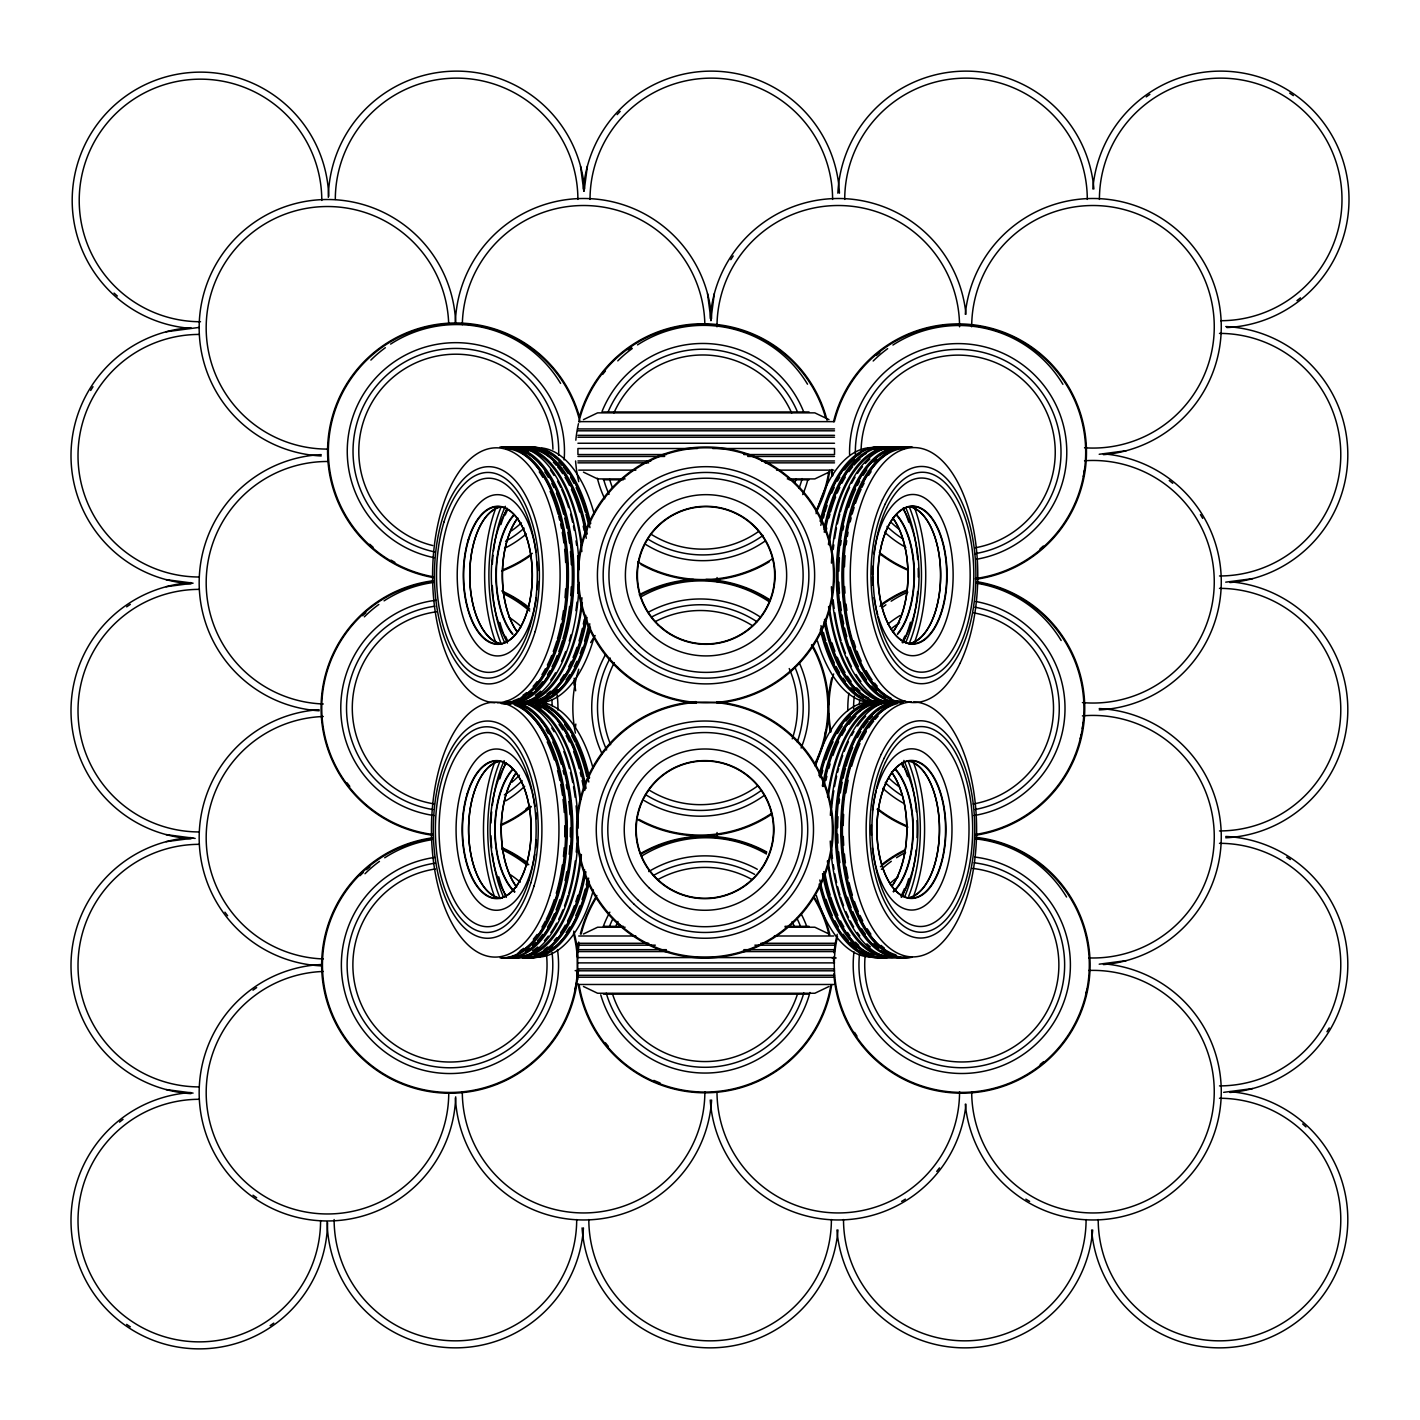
<?xml version="1.0" encoding="UTF-8"?>
<svg xmlns="http://www.w3.org/2000/svg" width="1420" height="1420" viewBox="0 0 1420 1420"><rect width="100%" height="100%" fill="white"/><g stroke="black" fill="none" stroke-linecap="round" stroke-linejoin="round"><path stroke-width="1.5" d="M584.099 191.132L587.383 166.211M710.799 320.565L714.349 293.585M583.46 419.628L597.607 412.865L814.832 412.865L828.978 419.628M828.978 472.132L814.832 478.913L787.319 478.913M583.46 933.987L597.607 927.224L625.102 927.224M828.978 986.492L814.832 993.255L597.607 993.255L583.46 986.492M166.087 331.783L199.297 327.399M1099.204 454.276L1126.184 450.726M166.087 586.726L193.067 583.176L166.087 579.626M1225.726 582.164L1252.706 578.615M166.087 841.687L193.067 838.137M1099.204 964.18L1126.184 960.63M1223.649 1092.353L1252.706 1088.536M603.376 411.96L809.063 411.96M578.721 421.633L833.735 421.633M577.922 428.929L834.516 428.929M577.922 430.81L834.516 430.81M577.922 435.336L834.516 435.336M577.922 437.218L834.516 437.218M577.922 443.253L834.516 443.253M697.451 448.525L577.922 448.525L577.922 454.56L666.37 454.56M712.751 448.525L834.516 448.525L834.516 454.56L743.832 454.56M577.922 456.441L664.666 456.441M747.736 456.441L834.516 456.441M577.922 460.967L650.892 460.967M761.51 460.967L834.516 460.967M577.922 462.849L648.691 462.849M765.185 462.849L834.516 462.849M578.721 470.127L635.858 470.127M776.562 470.127L833.735 470.127M625.102 478.913L597.607 478.913L583.46 472.132M603.376 479.8L623.273 479.8M789.147 479.8L809.063 479.8M603.376 926.319L623.273 926.319M785.065 926.319L809.063 926.319M785.171 927.224L814.832 927.224L828.978 933.987M578.721 935.993L635.858 935.993M774.361 935.993L833.735 935.993M577.922 943.288L648.691 943.288M760.818 943.288L834.516 943.288M577.922 945.17L655.312 945.17M754.872 945.17L834.516 945.17M577.922 949.678L666.37 949.678M743.832 949.678L834.516 949.678M577.922 951.577L668.572 951.577M741.613 951.577L834.516 951.577M577.922 957.595L834.516 957.595M577.922 962.884L834.516 962.884M577.922 968.901L834.516 968.901M577.922 970.801L834.516 970.801M577.922 975.309L834.516 975.309M577.922 977.208L834.516 977.208M578.721 984.486L833.735 984.486M603.376 994.16L809.063 994.16M166.087 834.587L195.143 838.421M166.087 1089.548L193.067 1093.098M707.515 293.585L711.065 320.565M580.531 166.211L583.815 191.132M696.173 703.219A128.297 128.297 0 0 1 596.382 508.662A128.297 128.297 0 0 1 815.027 507.632A128.297 128.297 0 0 1 717.082 703.113M558.876 462.121A126.717 63.35 90 0 1 561.805 465.263M563.225 466.931A126.717 63.35 90 0 1 568.213 473.641M570.609 477.368A126.717 63.35 90 0 1 574 483.386M576.129 487.61A126.717 63.35 90 0 1 585.306 512.07M585.91 514.271A126.717 63.35 90 0 1 588.359 524.158M588.395 626.238A126.717 63.35 90 0 1 584.578 640.952M582.502 647.342A126.717 63.35 90 0 1 580.23 653.537M576.91 661.329A126.717 63.35 90 0 1 574.23 666.761M569.704 674.678A126.717 63.35 90 0 1 566.03 680.056M557.634 689.694A126.717 63.35 90 0 1 552.54 694.025M539.547 449.483A126.717 63.35 -90 0 1 589.992 524.158M590.028 626.238A126.717 63.35 -90 0 1 541.038 700.717M529.198 447.123A128.297 64.148 -90 0 1 590.72 523.519M590.525 627.906A128.297 64.148 -90 0 1 530.672 703.574M501.331 644.165A107.778 53.889 -90 0 1 501.136 506.887A68.639 34.311 90 0 0 469.754 575.65A68.639 34.311 90 0 0 501.562 643.739M504.686 642.87A102.843 51.422 -90 0 1 493.503 599.808M493.272 597.82A102.843 51.422 -90 0 1 492.278 585.519M492.332 564.202A102.843 51.422 -90 0 1 493.006 555.273M493.503 550.889A102.843 51.422 -90 0 1 505.325 506.301M527.566 447.123A128.297 64.148 -90 0 1 589.957 527.654M589.797 623.77A128.297 64.148 -90 0 1 529.039 703.574M516.436 630.675A68.639 34.311 90 0 1 517.625 518.247M516.49 630.995A69.012 34.506 90 0 1 517.679 517.927M541.748 447.974A127.498 63.758 -90 0 1 594.199 513.88M593.968 637.544A127.498 63.758 -90 0 1 541.144 702.669M507.011 447.123A128.297 64.148 -90 0 1 573.982 573.822A128.297 64.148 -90 0 1 508.484 703.574M511.165 448.613A126.717 63.35 -90 0 1 573.077 567.592A126.717 63.35 -90 0 1 518.832 700.717M496.272 643.792A112.393 56.197 -90 0 1 496.219 506.958M507.455 643.047A97.909 48.954 90 0 1 499.875 622.439M500.923 524.566A97.909 48.954 90 0 1 507.117 508.236M507.153 639.852A93.294 46.647 90 0 1 505.52 636.266M505.2 515.052A93.294 46.647 90 0 1 507.685 509.638M523.66 447.123A128.297 64.148 90 0 1 587.205 533.991M587.063 617.469A128.297 64.148 90 0 1 525.116 703.574M534.009 449.483A126.717 63.35 -90 0 1 586.46 534.506M586.229 617.398A126.717 63.35 -90 0 1 535.482 700.717M553.338 462.121A126.717 63.35 -90 0 1 556.25 465.263M557.669 466.931A126.717 63.35 -90 0 1 562.675 473.641M565.053 477.368A126.717 63.35 -90 0 1 569.526 485.48M571.443 489.456A126.717 63.35 -90 0 1 579.75 512.07M583.247 526.199A126.717 63.35 -90 0 1 584.082 530.334M584.188 619.635A126.717 63.35 -90 0 1 583.318 624.054M582.36 628.421A126.717 63.35 -90 0 1 579.023 640.952M576.964 647.342A126.717 63.35 -90 0 1 573.059 657.495M571.355 661.329A126.717 63.35 -90 0 1 568.692 666.761M564.148 674.678A126.717 63.35 -90 0 1 560.492 680.056M550.41 691.221A126.717 63.35 -90 0 1 546.984 694.025M522.028 447.123A128.297 64.148 -90 0 1 586.265 538.269M585.785 615.357A128.297 64.148 -90 0 1 523.483 703.574M516.791 447.123A128.297 64.148 -90 0 1 581.916 544.712M582.324 602.471A128.297 64.148 -90 0 1 518.264 703.574M520.962 448.613A126.717 63.35 -90 0 1 581.863 551.546M581.969 597.767A126.717 63.35 -90 0 1 522.418 701.888M522.578 449.483A126.717 63.35 -90 0 1 528.737 451.578M550.41 470.144A126.717 63.35 -90 0 1 554.084 475.487M557.563 481.327A126.717 63.35 -90 0 1 560.793 487.61M561.645 489.456A126.717 63.35 -90 0 1 568.639 507.703M570.574 514.271A126.717 63.35 -90 0 1 572.562 522.134M573.467 526.199A126.717 63.35 -90 0 1 574.284 530.334M576.023 540.842A126.717 63.35 -90 0 1 576.591 545.085M577.656 555.912A126.717 63.35 -90 0 1 578.33 569.154M578.242 584.561A126.717 63.35 -90 0 1 577.762 593.382M576.964 602.133A126.717 63.35 -90 0 1 575.899 610.671M570.982 634.811A126.717 63.35 -90 0 1 569.242 640.952M565.675 651.496A126.717 63.35 -90 0 1 561.557 661.329M555.539 672.76A126.717 63.35 -90 0 1 550.694 680.056M540.629 691.221A126.717 63.35 -90 0 1 535.447 695.267M512.229 447.123A128.297 64.148 -90 0 1 579.147 569.651M579.111 582.448A128.297 64.148 -90 0 1 513.703 703.574M544.801 471.866A126.717 63.35 -90 0 1 548.404 477.368M551.812 483.386A126.717 63.35 -90 0 1 553.942 487.61M556.48 493.272A126.717 63.35 -90 0 1 563.722 514.271M564.752 518.158A126.717 63.35 -90 0 1 567.024 528.258M567.822 532.411A126.717 63.35 -90 0 1 569.455 542.972M570.432 551.546A126.717 63.35 -90 0 1 571.337 564.734M571.302 586.762A126.717 63.35 -90 0 1 570.734 595.583M569.615 606.429A126.717 63.35 -90 0 1 562.977 638.929M562.391 640.952A126.717 63.35 -90 0 1 558.823 651.496M557.226 655.525A126.717 63.35 -90 0 1 552.043 666.761M549.824 670.808A126.717 63.35 -90 0 1 547.499 674.678M542.582 681.724A126.717 63.35 -90 0 1 535.447 689.694M532.056 692.676A126.717 63.35 -90 0 1 528.595 695.267M494.994 702.776A127.498 63.758 -90 0 1 441.46 510.401A127.498 63.758 -90 0 1 551.528 511.484A127.498 63.758 -90 0 1 497.071 702.793M507.1 641.077A84.295 42.138 -90 0 1 507.401 509.034M512.567 634.332A69.012 34.506 90 0 1 513.827 514.803M505.378 447.123A128.297 64.148 -90 0 1 572.331 571.745A128.297 64.148 -90 0 1 508.928 703.592M536.245 597.802A80.62 40.31 -90 0 1 474.28 641.166A80.62 40.31 -90 0 1 473.96 509.886A80.62 40.31 -90 0 1 536.121 552.025M537.31 562.267A80.62 40.31 -90 0 1 537.772 570.68M537.736 581.188A80.62 40.31 -90 0 1 537.204 589.602M501.455 447.123A128.297 64.148 -90 0 1 568.426 573.822A128.297 64.148 -90 0 1 502.928 703.574M499.822 447.123A128.297 64.148 -90 0 1 566.793 573.822A128.297 64.148 -90 0 1 501.296 703.574M512.833 633.995A68.639 34.311 90 0 1 514.093 515.14M501.704 644.13A69.012 34.506 90 0 1 469.736 577.461A69.012 34.506 90 0 1 499.538 506.922M505.627 448.613A126.717 63.35 -90 0 1 567.148 559.604A126.717 63.35 -90 0 1 521.158 697.433M519.383 698.356A126.717 63.35 -90 0 1 513.294 700.717M539.245 471.866A126.717 63.35 -90 0 1 542.866 477.368M550.108 491.338A126.717 63.35 -90 0 1 558.166 514.271M558.699 516.205A126.717 63.35 -90 0 1 559.693 520.128M560.616 524.158A126.717 63.35 -90 0 1 561.486 528.258M562.267 532.411A126.717 63.35 -90 0 1 563.917 542.972M564.663 549.38A126.717 63.35 -90 0 1 565.675 562.515M565.639 588.981A126.717 63.35 -90 0 1 565 597.767M563.491 610.671A126.717 63.35 -90 0 1 562 619.635M561.131 624.054A126.717 63.35 -90 0 1 557.439 638.929M556.835 640.952A126.717 63.35 -90 0 1 553.267 651.496M551.688 655.525A126.717 63.35 -90 0 1 547.392 665.004M545.404 668.802A126.717 63.35 -90 0 1 541.961 674.678M537.026 681.724A126.717 63.35 -90 0 1 533.157 686.339M526.518 692.676A126.717 63.35 -90 0 1 523.039 695.267M890.961 698.143A126.717 63.35 -90 0 1 843.09 561.202A126.717 63.35 -90 0 1 904.735 448.418M902.765 703.006A128.297 64.148 -90 0 1 843.746 565.231A128.297 64.148 -90 0 1 912.634 447.176M903.244 703.273A128.297 64.148 -90 0 1 842.042 567.343A128.297 64.148 -90 0 1 911.001 447.176M914.143 506.745A112.393 56.197 90 0 1 914.072 643.579M873.939 553.853A80.62 40.31 -90 0 1 932.833 505.112A80.62 40.31 -90 0 1 941.673 631.385A80.62 40.31 -90 0 1 878.341 616.866M877.755 614.86A80.62 40.31 -90 0 1 874.116 597.589M872.821 585.2A80.62 40.31 -90 0 1 872.519 576.786M872.501 574.692A80.62 40.31 -90 0 1 872.75 566.26M909.208 506.691A107.778 53.889 -90 0 1 909.031 643.97M905.853 507.934A102.843 51.422 90 0 1 917.728 559.515M918.207 568.462A102.843 51.422 90 0 1 918.314 577.035M917.657 591.519A102.843 51.422 90 0 1 905.658 642.674M880.577 703.006A128.297 64.148 -90 0 1 825.304 619.386M825.144 531.666A128.297 64.148 -90 0 1 890.429 447.176M859.934 691.025A126.717 63.35 -90 0 1 856.615 687.848M851.13 681.511A126.717 63.35 -90 0 1 847.403 676.31M845.024 672.565A126.717 63.35 -90 0 1 837.285 657.3M834.889 651.301A126.717 63.35 -90 0 1 831.978 642.905M825.89 532.198A126.717 63.35 -90 0 1 826.671 528.045M828.96 517.945A126.717 63.35 -90 0 1 829.99 514.076M830.593 511.857A126.717 63.35 -90 0 1 835.599 497.035M837.214 493.059A126.717 63.35 -90 0 1 839.77 487.397M841.9 483.173A126.717 63.35 -90 0 1 845.29 477.173M848.911 471.653A126.717 63.35 -90 0 1 852.674 466.718M854.094 465.05A126.717 63.35 -90 0 1 860.023 459.068M877.187 686.144A126.717 63.35 90 0 1 874.596 683.126M872.058 679.843A126.717 63.35 90 0 1 866.076 670.613M861.194 661.116A126.717 63.35 90 0 1 857.077 651.301M855.585 647.147A126.717 63.35 90 0 1 853.509 640.74M846.87 610.458A126.717 63.35 90 0 1 846.018 604.086M844.989 593.169A126.717 63.35 90 0 1 844.598 586.566M844.474 566.74A126.717 63.35 90 0 1 845.095 555.699M846.178 544.889A126.717 63.35 90 0 1 846.728 540.647M847.367 536.405A126.717 63.35 90 0 1 848.077 532.198M850.189 521.939A126.717 63.35 90 0 1 851.148 517.945M852.178 514.076A126.717 63.35 90 0 1 854.112 507.508M855.514 503.23A126.717 63.35 90 0 1 861.106 489.243M861.958 487.397A126.717 63.35 90 0 1 864.088 483.173M868.667 475.274A126.717 63.35 90 0 1 871.099 471.653M897.227 703.006A128.297 64.148 -90 0 1 838.191 565.231A128.297 64.148 -90 0 1 907.078 447.176M876.584 691.025A126.717 63.35 -90 0 1 871.631 686.144M866.502 679.843A126.717 63.35 -90 0 1 861.674 672.565M858.301 666.566A126.717 63.35 -90 0 1 850.03 647.147M846.781 636.675A126.717 63.35 -90 0 1 844.634 628.208M843.675 623.859A126.717 63.35 -90 0 1 842.007 614.949M841.314 610.458A126.717 63.35 -90 0 1 840.232 601.92M839.451 593.169A126.717 63.35 -90 0 1 838.9 582.147M838.829 571.177A126.717 63.35 -90 0 1 839.38 557.9M840.622 544.889A126.717 63.35 -90 0 1 841.19 540.647M842.912 530.121A126.717 63.35 -90 0 1 843.746 525.986M848.556 507.508A126.717 63.35 -90 0 1 855.55 489.243M857.467 485.267A126.717 63.35 -90 0 1 859.65 481.131M863.129 475.274A126.717 63.35 -90 0 1 866.803 469.949M873.655 461.908A126.717 63.35 -90 0 1 876.672 459.068M885.423 698.143A126.717 63.35 -90 0 1 837.445 563.261A126.717 63.35 -90 0 1 897.12 448.56M897.688 703.273A128.297 64.148 -90 0 1 836.486 567.343A128.297 64.148 -90 0 1 905.445 447.176M890.375 703.006A128.297 64.148 -90 0 1 831.41 586.708M831.428 563.136A128.297 64.148 -90 0 1 900.227 447.176M860.91 681.511A126.717 63.35 -90 0 1 855.994 674.465M851.45 666.566A126.717 63.35 -90 0 1 847.083 657.3M845.468 653.324A126.717 63.35 -90 0 1 841.776 642.905M841.119 640.74A126.717 63.35 -90 0 1 834.8 612.712M834.161 608.346A126.717 63.35 -90 0 1 833.149 599.755M833.274 549.167A126.717 63.35 -90 0 1 833.771 544.889M834.64 538.517A126.717 63.35 -90 0 1 836.469 528.045M837.338 523.944A126.717 63.35 -90 0 1 839.77 514.076M840.391 511.857A126.717 63.35 -90 0 1 849.568 487.397M851.68 483.173A126.717 63.35 -90 0 1 855.088 477.173M857.467 473.428A126.717 63.35 -90 0 1 862.472 466.718M865.33 463.453A126.717 63.35 -90 0 1 869.821 459.068M890.003 701.799A126.717 63.35 -90 0 1 829.316 606.234M829.191 544.889A126.717 63.35 -90 0 1 889.381 448.418M890.003 703.379A128.297 64.148 -90 0 1 828.552 606.624M828.428 544.517A128.297 64.148 -90 0 1 895.647 447.176M868.774 698.143A126.717 63.35 -90 0 1 824.523 619.422M824.257 532.198A126.717 63.35 -90 0 1 866.182 453.424M874.276 449.838A126.717 63.35 -90 0 1 880.471 448.56M869.2 702.474A127.498 63.758 -90 0 1 817.494 641.166M816.145 513.685A127.498 63.758 -90 0 1 870.673 447.62M914.356 508.058A69.012 34.506 90 0 1 940.608 577.248A69.012 34.506 90 0 1 912.244 643.011M878.944 703.006A128.297 64.148 -90 0 1 824.061 621.481M823.902 529.553A128.297 64.148 -90 0 1 888.796 447.176M875.022 703.006A128.297 64.148 -90 0 1 820.991 625.652M820.813 525.382A128.297 64.148 -90 0 1 884.891 447.176M875.501 703.273A128.297 64.148 -90 0 1 820.281 629.752M820.085 521.264A128.297 64.148 -90 0 1 883.258 447.176M903.244 508.041A97.909 48.954 -90 0 1 908.764 522.205M910.469 622.244A97.909 48.954 -90 0 1 902.907 642.834M904.842 636.053A93.294 46.647 -90 0 1 903.191 639.657M910.948 507.082A68.639 34.311 90 0 1 940.608 575.455A68.639 34.311 90 0 1 910.593 643.189M902.942 508.822A84.295 42.138 -90 0 1 902.161 642.568M892.665 517.714A69.012 34.506 90 0 1 893.872 630.782M892.718 518.034A68.639 34.311 -90 0 1 892.683 632.202M896.268 514.945A68.639 34.311 90 0 1 897.529 633.799M896.517 514.608A69.012 34.506 90 0 1 897.777 634.119M854.378 691.025A126.717 63.35 -90 0 1 851.059 687.848M845.574 681.511A126.717 63.35 -90 0 1 843.072 678.121M839.468 672.565A126.717 63.35 -90 0 1 836.114 666.566M834.321 662.98A126.717 63.35 -90 0 1 826.44 642.905M825.765 640.74A126.717 63.35 -90 0 1 823.476 632.503M823.405 517.945A126.717 63.35 -90 0 1 824.434 514.076M825.055 511.857A126.717 63.35 -90 0 1 827.061 505.36M831.676 493.059A126.717 63.35 -90 0 1 834.215 487.397M837.445 481.131A126.717 63.35 -90 0 1 839.753 477.173M844.598 469.949A126.717 63.35 -90 0 1 854.485 459.068M863.218 698.143A126.717 63.35 -90 0 1 820.813 628.208M820.813 521.939A126.717 63.35 -90 0 1 860.644 453.424M868.738 449.838A126.717 63.35 -90 0 1 874.933 448.56M716.834 701.888A128.297 128.297 0 0 1 813.411 898.061A128.297 128.297 0 0 1 594.767 895.505A128.297 128.297 0 0 1 695.906 701.64M542.529 705.083A126.717 63.35 90 0 1 588.838 778.497M588.892 880.577A126.717 63.35 90 0 1 539.884 955.056M534.31 701.515A128.297 64.148 -90 0 1 589.566 777.858M589.389 882.246A128.297 64.148 -90 0 1 529.518 957.914M500.177 898.505A107.778 53.889 -90 0 1 499.982 761.226M503.532 897.209A102.843 51.422 -90 0 1 492.367 854.148M491.71 848.095A102.843 51.422 -90 0 1 490.965 835.723M490.983 823.014A102.843 51.422 -90 0 1 491.657 811.832M492.349 805.229A102.843 51.422 -90 0 1 504.171 760.641M532.678 701.515A128.297 64.148 -90 0 1 588.803 781.994M588.643 878.11A128.297 64.148 -90 0 1 527.885 957.914M516.525 886.737A68.639 34.311 90 0 1 516.472 772.587M516.578 887.056A69.012 34.506 90 0 1 516.525 772.267M540.594 702.314A127.498 63.758 -90 0 1 593.063 768.22M593.365 889.932A127.498 63.758 -90 0 1 535.837 957.115M512.123 701.515A128.297 64.148 -90 0 1 572.792 834.428A128.297 64.148 -90 0 1 507.33 957.914M510.028 702.953A126.717 63.35 -90 0 1 571.55 813.926A126.717 63.35 -90 0 1 525.56 951.773M495.118 898.132A112.393 56.197 -90 0 1 495.065 761.297M506.301 897.387A97.909 48.954 90 0 1 498.74 876.779M499.769 778.905A97.909 48.954 90 0 1 505.964 762.575M564.61 724.484A126.717 63.35 -90 0 1 568.266 729.827M571.745 735.666A126.717 63.35 -90 0 1 574.976 741.95M575.846 743.796A126.717 63.35 -90 0 1 586.762 776.474M587.259 880.577A126.717 63.35 -90 0 1 586.247 884.909M585.182 889.151A126.717 63.35 -90 0 1 582.076 899.57M579.857 905.836A126.717 63.35 -90 0 1 575.757 915.669M569.722 927.1A126.717 63.35 -90 0 1 566.136 932.656M553.108 947.016A126.717 63.35 -90 0 1 549.647 949.607M528.772 701.515A128.297 64.148 -90 0 1 586.069 788.331M585.91 871.809A128.297 64.148 -90 0 1 523.98 957.914M536.973 705.083A126.717 63.35 -90 0 1 553.818 716.461M558.166 721.253A126.717 63.35 -90 0 1 585.306 788.846M585.093 871.738A126.717 63.35 -90 0 1 534.346 955.056M535.34 705.083A126.717 63.35 -90 0 1 541.375 707.959M559.054 724.484A126.717 63.35 -90 0 1 562.728 729.827M566.207 735.666A126.717 63.35 -90 0 1 569.438 741.95M573.609 751.571A126.717 63.35 -90 0 1 579.218 768.61M580.247 772.498A126.717 63.35 -90 0 1 581.206 776.474M582.111 780.538A126.717 63.35 -90 0 1 583.673 788.846M577.887 895.292A126.717 63.35 -90 0 1 575.81 901.682M574.319 905.836A126.717 63.35 -90 0 1 567.538 921.101M565.32 925.148A126.717 63.35 -90 0 1 560.58 932.656M556.8 937.661A126.717 63.35 -90 0 1 554.208 940.679M547.57 947.016A126.717 63.35 -90 0 1 544.091 949.607M527.139 701.515A128.297 64.148 -90 0 1 584.791 790.461M584.632 869.697A128.297 64.148 -90 0 1 522.347 957.914M519.827 701.356A128.297 64.148 -90 0 1 580.78 799.052M581.401 854.609A128.297 64.148 -90 0 1 512.939 957.453M519.809 702.953A126.717 63.35 -90 0 1 579.999 799.424M580.62 854.29A126.717 63.35 -90 0 1 519.188 956.334M551.723 727.981A126.717 63.35 -90 0 1 554.12 731.708M563.811 751.571A126.717 63.35 -90 0 1 569.438 768.61M570.449 772.498A126.717 63.35 -90 0 1 572.739 782.597M573.52 786.751A126.717 63.35 -90 0 1 575.171 797.312M576.129 805.868A126.717 63.35 -90 0 1 577.035 819.074M576.893 843.32A126.717 63.35 -90 0 1 576.254 852.106M575.313 860.768A126.717 63.35 -90 0 1 568.692 893.269M568.089 895.292A126.717 63.35 -90 0 1 564.521 905.836M562.941 909.865A126.717 63.35 -90 0 1 558.646 919.326M556.658 923.142A126.717 63.35 -90 0 1 550.783 932.656M548.28 936.064A126.717 63.35 -90 0 1 544.41 940.679M537.772 947.016A126.717 63.35 -90 0 1 532.535 950.743M517.341 701.515A128.297 64.148 -90 0 1 578.047 828.179M577.958 836.788A128.297 64.148 -90 0 1 512.549 957.914M546.079 729.827A126.717 63.35 -90 0 1 548.422 733.661M552.788 741.95A126.717 63.35 -90 0 1 561.308 764.226M563.101 770.545A126.717 63.35 -90 0 1 564.095 774.468M566.278 784.656A126.717 63.35 -90 0 1 567.041 788.846M568.834 801.554A126.717 63.35 -90 0 1 569.97 814.654M570.396 827.913A126.717 63.35 -90 0 1 570.308 836.699M569.899 845.521A126.717 63.35 -90 0 1 569.189 854.29M566.811 871.738A126.717 63.35 -90 0 1 565.053 880.577M559.888 899.57A126.717 63.35 -90 0 1 556.09 909.865M554.421 913.77A126.717 63.35 -90 0 1 551.794 919.326M550.889 921.101A126.717 63.35 -90 0 1 547.534 927.1M542.688 934.395A126.717 63.35 -90 0 1 537.559 940.679M535.943 942.401A126.717 63.35 -90 0 1 532.624 945.56M529.181 948.365A126.717 63.35 -90 0 1 525.684 950.743M505.946 895.416A84.295 42.138 -90 0 1 506.248 763.374M514.59 892.079A69.012 34.506 90 0 1 494.817 831.783A69.012 34.506 90 0 1 512.673 769.143M510.49 701.515A128.297 64.148 -90 0 1 571.159 834.428A128.297 64.148 -90 0 1 505.697 957.914M534.754 854.361A80.62 40.31 90 0 1 474.83 897.777A80.62 40.31 90 0 1 468.778 770.9A80.62 40.31 90 0 1 531.719 790.798M532.198 792.644A80.62 40.31 90 0 1 534.985 806.365M535.766 812.453A80.62 40.31 90 0 1 536.316 818.701M536.387 839.735A80.62 40.31 90 0 1 535.624 848.077M506.567 701.515A128.297 64.148 -90 0 1 567.237 834.428A128.297 64.148 -90 0 1 501.775 957.914M504.934 701.515A128.297 64.148 -90 0 1 565.604 834.428A128.297 64.148 -90 0 1 500.142 957.914M514.839 891.724A68.639 34.311 90 0 1 495.172 831.765A68.639 34.311 90 0 1 512.939 769.48M502.183 898.256A68.639 34.311 90 0 1 468.618 831.765A69.012 34.506 90 0 1 498.402 761.244M500.053 761.244A68.639 34.311 90 0 0 468.618 831.765A69.012 34.506 90 0 0 500.55 898.469M504.473 702.953A126.717 63.35 -90 0 1 510.667 703.823M514.785 705.083A126.717 63.35 -90 0 1 566.473 826.103A126.717 63.35 -90 0 1 518.229 952.696M547.232 741.95A126.717 63.35 -90 0 1 554.403 759.895M557.545 770.545A126.717 63.35 -90 0 1 559.906 780.538M560.74 784.656A126.717 63.35 -90 0 1 562.48 795.182M563.03 799.424A126.717 63.35 -90 0 1 564.272 812.435M564.823 825.712A126.717 63.35 -90 0 1 564.752 836.699M564.202 847.722A126.717 63.35 -90 0 1 563.42 856.473M562.338 865.011A126.717 63.35 -90 0 1 556.285 893.269M554.332 899.57A126.717 63.35 -90 0 1 546.256 919.326M545.351 921.101A126.717 63.35 -90 0 1 541.978 927.1M537.15 934.395A126.717 63.35 -90 0 1 533.316 939.206M523.643 948.365A126.717 63.35 -90 0 1 520.146 950.743M895.913 954.844A126.717 63.35 -90 0 1 841.563 827.931A126.717 63.35 -90 0 1 897.387 703.61M912.084 957.257A128.297 64.148 -90 0 1 842.486 836.309A128.297 64.148 -90 0 1 905.197 701.16M910.451 957.257A128.297 64.148 -90 0 1 840.871 836.309A128.297 64.148 -90 0 1 903.564 701.16M884.411 948.152A126.717 63.35 90 0 1 880.986 945.365M870.904 934.182A126.717 63.35 90 0 1 867.247 928.804M862.703 920.906A126.717 63.35 90 0 1 860.041 915.456M858.337 911.64A126.717 63.35 90 0 1 854.432 901.487M852.373 895.079A126.717 63.35 90 0 1 849.036 882.548M848.077 878.181A126.717 63.35 90 0 1 846.054 867.052M845.415 862.685A126.717 63.35 90 0 1 844.403 854.094M843.693 845.308A126.717 63.35 90 0 1 843.303 836.486M843.231 825.499A126.717 63.35 90 0 1 843.64 814.441M845.894 792.857A126.717 63.35 90 0 1 848.148 780.325M851.645 766.197A126.717 63.35 90 0 1 859.952 743.583M861.869 739.607A126.717 63.35 90 0 1 866.342 731.513M868.738 727.768A126.717 63.35 90 0 1 873.726 721.058M875.146 719.39A126.717 63.35 90 0 1 878.057 716.248M912.989 761.084A112.393 56.197 90 0 1 912.936 897.919M913.593 701.941A127.498 63.758 -90 0 1 968.049 893.233A127.498 63.758 -90 0 1 857.982 894.316A127.498 63.758 -90 0 1 911.516 701.959M876.921 788.579A80.62 40.31 -90 0 1 940.608 773.314A80.62 40.31 -90 0 1 931.005 900.173A80.62 40.31 -90 0 1 872.43 847.882M871.472 835.333A80.62 40.31 -90 0 1 871.418 824.825M872.519 810.216A80.62 40.31 -90 0 1 876.335 790.603M908.072 761.014A107.778 53.889 -90 0 1 908.693 896.304M903.883 760.428A102.843 51.422 90 0 1 916.397 811.636M916.983 820.565A102.843 51.422 90 0 1 917.018 837.587M916.148 849.923A102.843 51.422 90 0 1 904.522 897.014M889.878 957.257A128.297 64.148 -90 0 1 823.778 871.614M823.99 786.005A128.297 64.148 -90 0 1 883.009 701.16M858.78 945.365A126.717 63.35 -90 0 1 855.461 942.188M849.976 935.851A126.717 63.35 -90 0 1 847.474 932.443M843.87 926.905A126.717 63.35 -90 0 1 840.516 920.906M837.853 915.456A126.717 63.35 -90 0 1 830.842 897.245M830.167 895.079A126.717 63.35 -90 0 1 825.002 873.761M825.961 780.325A126.717 63.35 -90 0 1 826.848 776.261M828.836 768.397A126.717 63.35 -90 0 1 830.096 764.013M832.919 755.476A126.717 63.35 -90 0 1 838.616 741.737M841.847 735.471A126.717 63.35 -90 0 1 845.326 729.614M849 724.289A126.717 63.35 -90 0 1 855.87 716.248M906.528 957.257A128.297 64.148 -90 0 1 836.948 836.309A128.297 64.148 -90 0 1 899.641 701.16M878.873 948.152A126.717 63.35 -90 0 1 873.761 943.821M865.366 934.182A126.717 63.35 -90 0 1 861.691 928.804M857.165 920.906A126.717 63.35 -90 0 1 852.799 911.64M851.166 907.664A126.717 63.35 -90 0 1 847.491 897.245M839.877 862.685A126.717 63.35 -90 0 1 838.652 851.911M838.013 843.107A126.717 63.35 -90 0 1 837.693 834.303M837.658 827.718A126.717 63.35 -90 0 1 837.977 816.66M838.989 803.507A126.717 63.35 -90 0 1 839.468 799.229M840.338 792.857A126.717 63.35 -90 0 1 842.184 782.384M843.036 778.284A126.717 63.35 -90 0 1 845.486 768.397M846.107 766.197A126.717 63.35 -90 0 1 852.71 747.399M857.396 737.512A126.717 63.35 -90 0 1 860.786 731.513M863.183 727.768A126.717 63.35 -90 0 1 868.17 721.058M869.59 719.39A126.717 63.35 -90 0 1 872.519 716.248M890.358 954.844A126.717 63.35 -90 0 1 880.737 950.53M877.24 948.152A126.717 63.35 -90 0 1 836.469 814.388A126.717 63.35 -90 0 1 891.849 703.61M904.895 957.257A128.297 64.148 -90 0 1 835.315 836.309A128.297 64.148 -90 0 1 898.008 701.16M899.677 957.257A128.297 64.148 -90 0 1 830.256 841.048M830.38 815.364A128.297 64.148 -90 0 1 892.789 701.16M870.283 946.803A126.717 63.35 90 0 1 866.892 943.821M859.774 935.851A126.717 63.35 90 0 1 857.272 932.443M853.668 926.905A126.717 63.35 90 0 1 850.314 920.906M848.503 917.32A126.717 63.35 90 0 1 845.929 911.64M843.533 905.623A126.717 63.35 90 0 1 840.622 897.245M839.966 895.079A126.717 63.35 90 0 1 837.676 886.843M836.628 882.548A126.717 63.35 90 0 1 834.8 873.761M834.019 869.288A126.717 63.35 90 0 1 833.309 864.798M832.475 858.425A126.717 63.35 90 0 1 831.605 849.71M831.712 807.856A126.717 63.35 90 0 1 833.824 790.745M834.534 786.538A126.717 63.35 90 0 1 836.646 776.261M837.605 772.285A126.717 63.35 90 0 1 838.634 768.397M839.238 766.197A126.717 63.35 90 0 1 842.699 755.476M844.243 751.375A126.717 63.35 90 0 1 848.414 741.737M851.645 735.471A126.717 63.35 90 0 1 853.935 731.513M857.556 725.993A126.717 63.35 90 0 1 865.65 716.248M888.867 956.139A126.717 63.35 -90 0 1 828.162 860.573M828.322 797.099A126.717 63.35 -90 0 1 886.186 702.9M895.115 957.257A128.297 64.148 -90 0 1 827.398 860.964M827.558 796.691A128.297 64.148 -90 0 1 886.151 701.32M873.708 954.844A126.717 63.35 -90 0 1 823.369 873.761M823.103 786.538A126.717 63.35 -90 0 1 875.199 703.61M872.217 956.903A127.498 63.758 -90 0 1 816.34 895.505M815.612 765.806A127.498 63.758 -90 0 1 867.46 702.101M914.942 763.339A69.012 34.506 90 0 1 939.436 833.38A69.012 34.506 90 0 1 911.09 897.351M888.245 957.257A128.297 64.148 -90 0 1 822.517 873.726M822.357 786.005A128.297 64.148 -90 0 1 881.376 701.16M884.341 957.257A128.297 64.148 -90 0 1 819.855 879.992M820.121 777.645A128.297 64.148 -90 0 1 877.453 701.16M882.707 957.257A128.297 64.148 -90 0 1 819.145 884.092M818.949 775.604A128.297 64.148 -90 0 1 875.821 701.16M902.091 762.38A97.909 48.954 -90 0 1 907.611 776.545M908.693 878.785A97.909 48.954 -90 0 1 901.753 897.174M901.522 763.783A93.294 46.647 -90 0 1 903.191 767.332M904.469 888.529A93.294 46.647 -90 0 1 902.055 893.996M909.794 761.422A68.639 34.311 -90 0 1 939.365 824.399A68.639 34.311 -90 0 1 914.711 895.328M912.989 896.251A68.639 34.311 -90 0 1 909.439 897.529M901.806 763.161A84.295 42.138 -90 0 1 901.008 896.908M891.529 772.054A69.012 34.506 90 0 1 892.718 885.121M891.582 772.373A68.639 34.311 90 0 1 891.529 886.541M895.115 769.285A68.639 34.311 90 0 1 912.882 831.57A68.639 34.311 90 0 1 893.216 891.529M895.381 768.948A69.012 34.506 90 0 1 913.237 831.587A69.012 34.506 90 0 1 893.464 891.866M856.668 948.152A126.717 63.35 -90 0 1 849.905 942.188M848.29 940.484A126.717 63.35 -90 0 1 843.16 934.182M838.332 926.905A126.717 63.35 -90 0 1 834.96 920.906M832.297 915.456A126.717 63.35 -90 0 1 825.978 899.375M821.772 774.273A126.717 63.35 -90 0 1 822.766 770.332M825.908 759.7A126.717 63.35 -90 0 1 833.078 741.737M837.445 733.466A126.717 63.35 -90 0 1 842.22 725.993M845.983 721.058A126.717 63.35 -90 0 1 850.314 716.248M868.17 954.844A126.717 63.35 -90 0 1 820.174 884.713M819.659 776.261A126.717 63.35 -90 0 1 869.643 703.61M617.789 360.875A121.286 121.286 0 0 1 632.273 348.503M637.527 344.9A121.286 121.286 0 0 1 807.518 384.199M829.777 470.322A128.297 128.297 0 0 1 816.216 512.034M769.267 561.805A128.297 128.297 0 0 1 705.491 580.336M692.924 579.999A128.297 128.297 0 0 1 640.988 564.503M579.236 417.462A128.297 128.297 0 0 1 827.079 420.267M795.981 479.268A97.075 97.075 0 0 1 794.703 483.315M758.386 531.648A97.075 97.075 0 0 1 650.591 533.92M612.269 487.166A97.075 97.075 0 0 1 609.571 479.161M613.955 412.883A97.075 97.075 0 0 1 791.668 413.042M807.731 480.066A108.612 108.612 0 0 1 802.744 494.568M764.546 541.41A108.612 108.612 0 0 1 644.857 543.931M604.707 498.74A108.612 108.612 0 0 1 597.359 478.185M601.991 411.605A108.612 108.612 0 0 1 803.507 411.445M802.158 478.575A102.843 102.843 0 0 1 798.981 488.445M762.966 535.464A102.843 102.843 0 0 1 647.928 539.067M609.038 494.373A102.843 102.843 0 0 1 604.033 480.776M608.133 411.836A102.843 102.843 0 0 1 797.365 411.676M828.677 472.274A127.498 127.498 0 0 1 816.465 509.816M772.356 558.912A127.498 127.498 0 0 1 637.775 561.77M578.756 481.646A127.498 127.498 0 0 1 575.597 460.985M575.828 440.182A127.498 127.498 0 0 1 578.472 423.692M578.952 421.669A127.498 127.498 0 0 1 825.215 416.468M602.666 374.418A126.717 126.717 0 0 1 605.435 370.957M627.959 349.817A126.717 126.717 0 0 1 631.58 347.261M873.176 361.017A121.286 121.286 0 0 1 887.66 348.645M892.914 345.042A121.286 121.286 0 0 1 1062.906 384.323M833.558 421.616A128.297 128.297 0 0 1 972.931 324.754A128.297 128.297 0 0 1 1086.46 450.903A128.297 128.297 0 0 1 975.505 579.324M907.682 570.148A128.297 128.297 0 0 1 880.542 554.35M832.049 475.789A128.297 128.297 0 0 1 831.339 471.635M1043.327 546.025A126.717 126.717 0 0 1 1039.99 548.954M876.353 355.444A126.717 126.717 0 0 1 879.797 352.639M861.106 450.051A97.075 97.075 0 0 1 953.974 355.213A97.075 97.075 0 0 1 1054.669 441.691A97.075 97.075 0 0 1 974.972 547.818M899.002 529.163A97.075 97.075 0 0 1 890.997 522.276M849.586 454.489A108.612 108.612 0 0 1 950.779 343.853A108.612 108.612 0 0 1 1066.065 439.721A108.612 108.612 0 0 1 975.7 559.391M905.853 547.392A108.612 108.612 0 0 1 884.589 532.092M855.355 454.364A102.843 102.843 0 0 1 951.169 349.604A102.843 102.843 0 0 1 1060.332 440.395A102.843 102.843 0 0 1 974.777 553.693M903.315 539.192A102.843 102.843 0 0 1 887.003 526.447M834.339 421.811A127.498 127.498 0 0 1 988.569 328.375A127.498 127.498 0 0 1 1082.005 482.587A127.498 127.498 0 0 1 975.398 578.543M1084.383 470.339A127.498 127.498 0 0 1 1083.336 476.516M907.983 569.42A127.498 127.498 0 0 1 879.353 552.433M832.83 475.647A127.498 127.498 0 0 1 831.836 469.434M370.868 360.077A121.286 121.286 0 0 1 385.352 347.705M390.606 344.101A121.286 121.286 0 0 1 560.598 383.4M531.062 555.22A128.297 128.297 0 0 1 501.597 571.142M433.455 577.603A128.297 128.297 0 0 1 327.594 448.365A128.297 128.297 0 0 1 439.224 324.062A128.297 128.297 0 0 1 579.058 415.457M521.424 522.879A97.075 97.075 0 0 1 511.466 530.849M432.727 545.546A97.075 97.075 0 0 1 359.934 436.437A97.075 97.075 0 0 1 462.281 354.414A97.075 97.075 0 0 1 552.913 449.217M526.323 533.92A108.612 108.612 0 0 1 504.508 548.368M434.218 557.705A108.612 108.612 0 0 1 348.645 433.934A108.612 108.612 0 0 1 468.848 343.445A108.612 108.612 0 0 1 564.13 459.885M524.158 528.169A102.843 102.843 0 0 1 505.591 541.286M435.372 552.043A102.843 102.843 0 0 1 354.13 436.224A102.843 102.843 0 0 1 465.405 348.876A102.843 102.843 0 0 1 558.628 455.287M532.287 553.338A127.498 127.498 0 0 1 503.266 569.633M433.597 576.822A127.498 127.498 0 0 1 328.464 446.306A127.498 127.498 0 0 1 443.448 324.381A127.498 127.498 0 0 1 579.892 421.687M394.849 562.32A126.717 126.717 0 0 1 391.033 560.137M373.052 547.179A126.717 126.717 0 0 1 369.768 544.25M882.512 607.37A121.286 121.286 0 0 1 885.903 604.813M891.156 601.21A121.286 121.286 0 0 1 907.841 592.14M976.179 583.159A121.286 121.286 0 0 1 1061.148 640.491M976.747 581.685A128.297 128.297 0 0 1 975.842 835.191M907.859 827.132A128.297 128.297 0 0 1 877.116 809.222M830.292 731.957A128.297 128.297 0 0 1 828.197 713.159M828.126 706.911A128.297 128.297 0 0 1 831.8 677.784M881.216 604.423A128.297 128.297 0 0 1 906.759 590.063M973.357 612.783A97.075 97.075 0 0 1 973.215 803.986M898.949 786.609A97.075 97.075 0 0 1 889.24 778.444M859.419 704.089A97.075 97.075 0 0 1 859.703 699.847M975.913 601.53A108.612 108.612 0 0 1 973.942 815.559M904.096 803.542A108.612 108.612 0 0 1 882.832 788.26M847.829 710.657A108.612 108.612 0 0 1 848.876 693.191M887.642 624.303A108.612 108.612 0 0 1 900.138 615.481M974.883 607.192A102.843 102.843 0 0 1 975.061 809.506M901.558 795.36A102.843 102.843 0 0 1 885.246 782.615M853.562 708.491A102.843 102.843 0 0 1 854.308 696.066M891.281 628.776A102.843 102.843 0 0 1 899.641 622.617M976.605 582.466A127.498 127.498 0 0 1 1080.247 738.755M1083.14 722.336A127.498 127.498 0 0 1 1082.306 728.566M1081.17 734.726A127.498 127.498 0 0 1 975.718 834.41M906.226 825.588A127.498 127.498 0 0 1 877.596 808.601M831.073 731.815A127.498 127.498 0 0 1 833.629 673.967M879.992 606.304A127.498 127.498 0 0 1 907.06 590.791M364.354 616.83A121.286 121.286 0 0 1 378.838 604.458M384.075 600.855A121.286 121.286 0 0 1 433.224 582.484M503.301 593.596A121.286 121.286 0 0 1 529.696 611.079M531.204 806.808A128.297 128.297 0 0 1 500.923 825.499M433.189 835.297A128.297 128.297 0 0 1 434.094 580.638M501.757 590.915A128.297 128.297 0 0 1 528.63 607.156M574.141 678.263A128.297 128.297 0 0 1 575.455 684.44M529.447 806.205A126.717 126.717 0 0 1 525.95 808.956M349.781 786.396A126.717 126.717 0 0 1 347.083 782.846M362.561 615.694A126.717 126.717 0 0 1 365.845 612.712M519.418 775.196A97.075 97.075 0 0 1 511.697 782.42M434.484 803.951A97.075 97.075 0 0 1 436.739 611.772M546.221 701.764A97.075 97.075 0 0 1 546.398 705.971M524.672 786.254A108.612 108.612 0 0 1 505.609 800.915M434.165 815.559A108.612 108.612 0 0 1 436.153 600.216M509.105 617.345A108.612 108.612 0 0 1 521.3 626.682M557.137 694.841A108.612 108.612 0 0 1 557.936 710.071M522.152 780.663A102.843 102.843 0 0 1 504.366 794.898M432.923 809.542A102.843 102.843 0 0 1 434.804 606.216M551.847 699.669A102.843 102.843 0 0 1 552.167 705.846M575.828 724.076A127.498 127.498 0 0 1 575.242 728.229M530.707 806.187A127.498 127.498 0 0 1 500.603 824.771M433.277 834.516A127.498 127.498 0 0 1 434.183 581.419M503.337 592.513A127.498 127.498 0 0 1 529.784 609.091M573.84 680.482A127.498 127.498 0 0 1 575.668 690.794M640.473 597.128A121.286 121.286 0 0 1 768.912 601.601M828.517 713.231A128.297 128.297 0 0 1 814.725 765.699M770.35 815.098A128.297 128.297 0 0 1 638.556 820.032M574.017 685.185A128.297 128.297 0 0 1 575.26 679.026M639.302 594.749A128.297 128.297 0 0 1 693.475 579.466M705.988 579.413A128.297 128.297 0 0 1 769.321 599.417M812.169 644.698A128.297 128.297 0 0 1 828.623 704.888M789.218 668.554A97.075 97.075 0 0 1 792.253 738.844M757.677 785.934A97.075 97.075 0 0 1 649.952 790.567M610.618 744.666A97.075 97.075 0 0 1 614.274 662.678M655.561 621.463A97.075 97.075 0 0 1 752.529 625.741M799.336 662.909A108.612 108.612 0 0 1 801.128 748.038M763.889 795.661A108.612 108.612 0 0 1 644.272 800.596M602.275 754.268A108.612 108.612 0 0 1 605.151 655.277M647.822 612.517A108.612 108.612 0 0 1 760.108 616.901M794.916 667.187A102.843 102.843 0 0 1 797.259 742.003M760.516 790.993A102.843 102.843 0 0 1 645.479 794.579M606.606 749.902A102.843 102.843 0 0 1 610.209 658.063M652.437 616.582A102.843 102.843 0 0 1 756.949 621.729M811.477 645.088A127.498 127.498 0 0 1 824.168 737.974A127.498 127.498 0 0 1 814.956 763.463M825.89 729.844A127.498 127.498 0 0 1 824.647 735.968M771.646 813.287A127.498 127.498 0 0 1 638.929 819.34M575.419 733.093A127.498 127.498 0 0 1 578.756 669.193M590.649 642.585A127.498 127.498 0 0 1 595.14 635.539M639.674 595.441A127.498 127.498 0 0 1 768.894 600.074M364.976 873.761A121.286 121.286 0 0 1 379.459 861.39M384.696 857.786A121.286 121.286 0 0 1 431.733 839.735M502.005 849.604A121.286 121.286 0 0 1 527.068 865.277M578.135 970.588A128.297 128.297 0 0 1 451.986 1093.222A128.297 128.297 0 0 1 322.02 974.653A128.297 128.297 0 0 1 432.621 837.818M502.378 847.846A128.297 128.297 0 0 1 527.583 862.792M573.733 931.13A128.297 128.297 0 0 1 577.958 955.98M546.469 954.471A97.075 97.075 0 0 1 461.855 1061.29A97.075 97.075 0 0 1 353.793 978.238A97.075 97.075 0 0 1 435.265 868.987M557.474 949.589A108.612 108.612 0 0 1 465.316 1072.455A108.612 108.612 0 0 1 342.451 980.297A108.612 108.612 0 0 1 434.609 857.431M509.727 874.259A108.612 108.612 0 0 1 520.27 882.175M552.043 952.465A102.843 102.843 0 0 1 463.133 1066.935A102.843 102.843 0 0 1 348.06 978.806A102.843 102.843 0 0 1 435.425 863.129M573.485 933.348A127.498 127.498 0 0 1 573.786 995.331A127.498 127.498 0 0 1 435.301 1091.607A127.498 127.498 0 0 1 322.464 966.239A127.498 127.498 0 0 1 432.727 838.616M576.165 983.084A127.498 127.498 0 0 1 575.135 989.261M502.059 848.574A127.498 127.498 0 0 1 528.772 864.709M360.023 875.696A126.717 126.717 0 0 1 363.183 872.625M366.466 869.643A126.717 126.717 0 0 1 369.857 866.768M881.376 869.342A121.286 121.286 0 0 1 891.281 861.319M896.535 857.716A121.286 121.286 0 0 1 905.605 852.39M975.22 838.829A121.286 121.286 0 0 1 1066.544 897.014M975.859 837.356A128.297 128.297 0 0 1 1089.939 971.28A128.297 128.297 0 0 1 963.08 1093.187A128.297 128.297 0 0 1 833.806 973.854M833.54 961.34A128.297 128.297 0 0 1 833.735 957.133M834.055 952.927A128.297 128.297 0 0 1 837.197 934.307M881.554 864.762A128.297 128.297 0 0 1 904.469 850.101M1043.611 1061.645A126.717 126.717 0 0 1 1040.168 1064.45M856.988 1036.103A126.717 126.717 0 0 1 854.574 1032.411M972.434 868.401A97.075 97.075 0 0 1 1058.291 975.522A97.075 97.075 0 0 1 951.151 1061.379A97.075 97.075 0 0 1 865.295 954.258M974.794 857.059A108.612 108.612 0 0 1 1069.615 977.883A108.612 108.612 0 0 1 948.808 1072.721A108.612 108.612 0 0 1 853.97 951.897M889.683 883.684A108.612 108.612 0 0 1 898.239 876.814M974.102 862.774A102.843 102.843 0 0 1 1063.899 977.191A102.843 102.843 0 0 1 949.501 1066.988A102.843 102.843 0 0 1 859.686 952.589M975.771 838.155A127.498 127.498 0 0 1 1085.625 995.278M1086.957 989.207A127.498 127.498 0 0 1 935.443 1089.637A127.498 127.498 0 0 1 837.48 936.508M880.435 866.715A127.498 127.498 0 0 1 904.824 850.811M641.538 856.171A121.286 121.286 0 0 1 766.427 854.006M831.694 984.806A128.297 128.297 0 0 1 578.188 983.9M577.62 979.729A128.297 128.297 0 0 1 576.893 971.351M576.946 956.725A128.297 128.297 0 0 1 577.478 950.424M578.011 946.235A128.297 128.297 0 0 1 578.685 942.063M580.407 933.898A128.297 128.297 0 0 1 596.844 895.487M640.313 853.686A128.297 128.297 0 0 1 702.314 836.202M704.391 836.167A128.297 128.297 0 0 1 766.8 852.035M814.743 897.99A128.297 128.297 0 0 1 829.812 934.715M797.596 993.698A97.075 97.075 0 0 1 612.41 993.592M616.191 925.29A97.075 97.075 0 0 1 617.984 921.456M658.365 879.335A97.075 97.075 0 0 1 751.766 879.388M792.111 921.58A97.075 97.075 0 0 1 793.904 925.432M809.95 992.456A108.612 108.612 0 0 1 600.731 994.799M603.429 926.071A108.612 108.612 0 0 1 609.837 912.172M648.745 871.578A108.612 108.612 0 0 1 757.322 869.288M801.128 913.876A108.612 108.612 0 0 1 806.542 925.893M803.827 992.97A102.843 102.843 0 0 1 606.269 993.183M609.571 926.159A102.843 102.843 0 0 1 612.978 918.58M653.484 875.466A102.843 102.843 0 0 1 754.553 874.347M796.975 918.403A102.843 102.843 0 0 1 800.383 926M830.913 984.681A127.498 127.498 0 0 1 579.307 985.853M578.188 977.546A127.498 127.498 0 0 1 577.745 956.778M578.064 952.589A127.498 127.498 0 0 1 579.129 944.264M581.188 934.076A127.498 127.498 0 0 1 596.4 897.688M640.722 854.361A127.498 127.498 0 0 1 766.427 852.728M814.068 898.398A127.498 127.498 0 0 1 829.049 934.893M660.052 1082.928A126.717 126.717 0 0 1 653.875 1080.407M608.257 1046.292A126.717 126.717 0 0 1 605.452 1042.848M321.204 965.866A128.297 128.297 0 0 1 199.173 838.776A128.297 128.297 0 0 1 319.109 709.698M323.263 958.944A121.286 121.286 0 0 1 206.184 837.729A121.286 121.286 0 0 1 323.263 716.514M227.626 915.74A126.717 126.717 0 0 1 224.946 912.19M455.696 1096.843A128.297 128.297 0 0 1 326.777 1220.969A128.297 128.297 0 0 1 199.19 1095.459A128.297 128.297 0 0 1 321.204 964.535M448.755 1092.672A121.286 121.286 0 0 1 328.872 1213.958A121.286 121.286 0 0 1 206.22 1095.477A121.286 121.286 0 0 1 323.263 971.457M256.647 1197.752A126.717 126.717 0 0 1 253.008 1195.196M253.008 990.166A126.717 126.717 0 0 1 256.647 987.61M321.204 455.962A128.297 128.297 0 0 1 199.19 325.02A128.297 128.297 0 0 1 326.777 199.51A128.297 128.297 0 0 1 455.696 323.636M327.47 449.093A121.286 121.286 0 0 1 206.184 329.209A121.286 121.286 0 0 1 324.665 206.557A121.286 121.286 0 0 1 448.684 323.6M319.109 710.799A128.297 128.297 0 0 1 199.173 581.721A128.297 128.297 0 0 1 321.204 454.613M323.263 703.983A121.286 121.286 0 0 1 206.202 580.673A121.286 121.286 0 0 1 327.47 461.482M710.248 318.435A128.297 128.297 0 0 1 836.167 198.516A128.297 128.297 0 0 1 965.955 314.246M716.993 326.795A121.286 121.286 0 0 1 838.279 205.51A121.286 121.286 0 0 1 959.565 326.795M730.803 259.683A126.717 126.717 0 0 1 733.217 255.973M716.993 581.756A121.286 121.286 0 0 1 717.064 577.549M711.615 1100.021A128.297 128.297 0 0 1 582.537 1219.957A128.297 128.297 0 0 1 455.429 1097.926M704.87 1091.66A121.286 121.286 0 0 1 583.584 1212.946A121.286 121.286 0 0 1 462.299 1091.66M575.153 970.676A121.286 121.286 0 0 1 579.378 970.446M1099.24 708.562A128.297 128.297 0 0 1 1221.253 834.605A128.297 128.297 0 0 1 1103.429 964.588M1082.43 715.875A121.286 121.286 0 0 1 1214.224 833.522A121.286 121.286 0 0 1 1088.767 957.914M1103.429 963.789A128.297 128.297 0 0 1 1221.236 1094.447A128.297 128.297 0 0 1 1097.873 1219.869A128.297 128.297 0 0 1 965.281 1104.21M1088.767 970.446A121.286 121.286 0 0 1 1214.224 1088.856A121.286 121.286 0 0 1 1094.376 1212.946A121.286 121.286 0 0 1 971.688 1091.66M1029.624 1201.391A126.717 126.717 0 0 1 1025.861 1199.137M965.281 314.246A128.297 128.297 0 0 1 1097.873 198.587A128.297 128.297 0 0 1 1221.236 324.008A128.297 128.297 0 0 1 1103.429 454.666M971.688 326.795A121.286 121.286 0 0 1 1095.778 205.545A121.286 121.286 0 0 1 1214.135 332.422A121.286 121.286 0 0 1 1084.543 447.779M1103.429 453.867A128.297 128.297 0 0 1 1221.253 583.851A128.297 128.297 0 0 1 1099.24 709.894M1084.543 460.754A121.286 121.286 0 0 1 1214.26 582.803A121.286 121.286 0 0 1 1082.43 702.58M1169.228 480.546A126.717 126.717 0 0 1 1172.725 483.297M1200.45 514.626A126.717 126.717 0 0 1 1202.705 518.389M836.185 957.968A121.286 121.286 0 0 1 831.96 957.825M716.993 836.699A121.286 121.286 0 0 1 717.064 832.51M965.955 1104.21A128.297 128.297 0 0 1 836.167 1219.94A128.297 128.297 0 0 1 710.248 1100.021M959.565 1091.66A121.286 121.286 0 0 1 838.279 1212.946A121.286 121.286 0 0 1 716.993 1091.66M939.472 1167.914A126.717 126.717 0 0 1 936.738 1171.411M905.392 1199.137A126.717 126.717 0 0 1 901.629 1201.391M455.341 322.624A128.297 128.297 0 0 1 581.49 198.516A128.297 128.297 0 0 1 711.615 318.435M462.316 324.701A121.286 121.286 0 0 1 583.584 205.51A121.286 121.286 0 0 1 704.852 324.701M190.049 328.322A128.297 128.297 0 0 1 72.314 194.859A128.297 128.297 0 0 1 201.214 72.136A128.297 128.297 0 0 1 328.73 196.279M200.504 321.736A121.286 121.286 0 0 1 79.218 200.451A121.286 121.286 0 0 1 200.504 79.165A121.286 121.286 0 0 1 321.79 200.451M117.345 296.052A126.717 126.717 0 0 1 114.062 293.088M583.425 188.966A128.297 128.297 0 0 1 713.408 71.142A128.297 128.297 0 0 1 839.451 193.173M590.028 199.421A121.286 121.286 0 0 1 711.313 78.136A121.286 121.286 0 0 1 832.599 199.421M617.167 114.612A126.717 126.717 0 0 1 620.167 111.399M837.853 193.173A128.297 128.297 0 0 1 963.896 71.142A128.297 128.297 0 0 1 1093.879 188.966M844.722 199.421A121.286 121.286 0 0 1 966.008 78.136A121.286 121.286 0 0 1 1087.294 199.421M1092.832 188.966A128.297 128.297 0 0 1 1225.584 71.213A128.297 128.297 0 0 1 1349 198.747A128.297 128.297 0 0 1 1226.951 327.576M1099.417 199.421A121.286 121.286 0 0 1 1220.703 78.136A121.286 121.286 0 0 1 1341.989 199.421A121.286 121.286 0 0 1 1220.703 320.707M1300.454 297.88A126.717 126.717 0 0 1 1296.957 300.632M1146.242 96.897A126.717 126.717 0 0 1 1149.88 94.359M1289.679 93.134A126.717 126.717 0 0 1 1293.354 95.619M328.322 197.345A128.297 128.297 0 0 1 452.412 71.195A128.297 128.297 0 0 1 584.49 188.966M335.315 199.421A121.286 121.286 0 0 1 456.601 78.136A121.286 121.286 0 0 1 577.887 199.421M190.937 1093.649A128.297 128.297 0 0 1 71 965.618A128.297 128.297 0 0 1 190.937 837.587M199.297 1086.903A121.286 121.286 0 0 1 78.011 965.618A121.286 121.286 0 0 1 199.297 844.332M327.576 1222.656A128.297 128.297 0 0 1 200.699 1348.858A128.297 128.297 0 0 1 71.089 1225.46A128.297 128.297 0 0 1 190.937 1092.548M320.583 1220.579A121.286 121.286 0 0 1 199.297 1341.864A121.286 121.286 0 0 1 78.011 1220.579A121.286 121.286 0 0 1 199.297 1099.293M273.758 1323.103A126.717 126.717 0 0 1 270.12 1325.641M130.321 1326.866A126.717 126.717 0 0 1 126.646 1324.381M119.546 1122.119A126.717 126.717 0 0 1 123.043 1119.368M190.937 583.726A128.297 128.297 0 0 1 71 455.714A128.297 128.297 0 0 1 190.937 327.683M199.297 576.999A121.286 121.286 0 0 1 78.011 455.714A121.286 121.286 0 0 1 199.297 334.428M90.685 390.464A126.717 126.717 0 0 1 93.01 386.719M190.937 838.688A128.297 128.297 0 0 1 71 710.657A128.297 128.297 0 0 1 190.937 582.626M199.297 831.942A121.286 121.286 0 0 1 78.011 710.657A121.286 121.286 0 0 1 199.297 589.371M126.646 606.855A126.717 126.717 0 0 1 130.321 604.37M1225.762 326.547A128.297 128.297 0 0 1 1347.793 452.589A128.297 128.297 0 0 1 1229.951 582.555M1219.496 333.398A121.286 121.286 0 0 1 1340.782 454.684A121.286 121.286 0 0 1 1219.496 575.97M1229.951 581.774A128.297 128.297 0 0 1 1347.793 711.74A128.297 128.297 0 0 1 1225.762 837.8M1219.496 588.359A121.286 121.286 0 0 1 1340.782 709.645A121.286 121.286 0 0 1 1219.496 830.931M1225.762 836.451A128.297 128.297 0 0 1 1347.793 962.494A128.297 128.297 0 0 1 1229.951 1092.477M1219.496 843.32A121.286 121.286 0 0 1 1340.782 964.606A121.286 121.286 0 0 1 1219.496 1085.892M1329.244 1027.956A126.717 126.717 0 0 1 1326.972 1031.719M1286.626 857.13A126.717 126.717 0 0 1 1290.336 859.544M1229.951 1091.678A128.297 128.297 0 0 1 1347.757 1223.046A128.297 128.297 0 0 1 1222.993 1347.811A128.297 128.297 0 0 1 1091.625 1230.004M1219.496 1098.264A121.286 121.286 0 0 1 1340.782 1219.549A121.286 121.286 0 0 1 1219.496 1340.835A121.286 121.286 0 0 1 1098.21 1219.549M1302.655 1123.948A126.717 126.717 0 0 1 1305.938 1126.912M1092.69 1230.004A128.297 128.297 0 0 1 964.801 1347.864A128.297 128.297 0 0 1 836.93 1230.004M1086.087 1219.549A121.286 121.286 0 0 1 964.801 1340.835A121.286 121.286 0 0 1 843.515 1219.549M837.977 1230.004A128.297 128.297 0 0 1 709.059 1347.846A128.297 128.297 0 0 1 582.076 1227.909M831.392 1219.549A121.286 121.286 0 0 1 710.106 1340.835A121.286 121.286 0 0 1 588.821 1219.549M583.442 1227.909A128.297 128.297 0 0 1 452.27 1347.811A128.297 128.297 0 0 1 327.132 1221.644M576.697 1219.549A121.286 121.286 0 0 1 455.412 1340.835A121.286 121.286 0 0 1 334.126 1219.549M638.84 645.372A97.075 97.075 0 0 0 800.312 598.441A97.075 97.075 0 0 0 678.92 482.072A97.075 97.075 0 0 0 638.84 645.372M630.87 653.697A108.612 108.612 0 0 0 811.495 601.192A108.612 108.612 0 0 0 675.707 470.996A108.612 108.612 0 0 0 630.87 653.697M634.846 649.543A102.843 102.843 0 0 0 805.903 599.808A102.843 102.843 0 0 0 677.322 476.534A102.843 102.843 0 0 0 634.846 649.543M617.789 667.347A127.498 127.498 0 0 0 829.848 605.683A127.498 127.498 0 0 0 670.435 452.856A127.498 127.498 0 0 0 617.789 667.347M650.236 633.497A80.62 80.62 0 0 0 784.319 594.519A80.62 80.62 0 0 0 683.517 497.87A80.62 80.62 0 0 0 650.236 633.497M661.471 627.498A68.639 68.639 0 0 0 773.509 587.773A68.639 68.639 0 0 0 683.091 510.614A68.639 68.639 0 0 0 661.471 627.498M658.259 625.12A69.012 69.012 0 0 0 773.048 591.75A69.012 69.012 0 0 0 686.765 509.017A69.012 69.012 0 0 0 658.259 625.12M535.18 631.58A108.612 54.297 -90 0 0 489.882 466.718A108.612 54.297 -90 0 0 441.158 627.604A108.612 54.297 -90 0 0 535.18 631.58M443.981 522.01A102.843 51.422 90 0 0 486.882 678.121A102.843 51.422 90 0 0 533.033 525.773A102.843 51.422 90 0 0 443.981 522.01M530.264 625.599A97.075 48.546 -90 0 0 489.758 478.238A97.075 48.546 -90 0 0 446.199 622.049A97.075 48.546 -90 0 0 530.264 625.599M468.298 539.529A69.012 34.506 90 0 0 497.089 644.307A69.012 34.506 90 0 0 528.062 542.049A69.012 34.506 90 0 0 468.298 539.529M468.618 539.724A68.639 34.311 90 0 0 497.248 643.917A68.639 34.311 90 0 0 528.045 542.245A68.639 34.311 90 0 0 468.618 539.724M886.577 507.916A97.075 48.546 90 0 0 910.043 669.37A97.075 48.546 90 0 0 968.227 547.996A97.075 48.546 90 0 0 886.577 507.916M882.406 499.929A108.612 54.297 90 0 0 908.658 680.571A108.612 54.297 90 0 0 973.747 544.765A108.612 54.297 90 0 0 882.406 499.929M885.264 503.922A102.843 51.422 90 0 0 910.131 674.962A102.843 51.422 90 0 0 971.759 546.38A102.843 51.422 90 0 0 885.264 503.922M960.026 663.335A127.498 63.758 -90 0 0 929.212 451.258A127.498 63.758 -90 0 0 852.799 610.689A127.498 63.758 -90 0 0 960.026 663.335M887.606 527.601A68.639 34.311 90 0 0 904.203 641.751A68.639 34.311 90 0 0 945.33 555.93A68.639 34.311 90 0 0 887.606 527.601M887.624 527.335A69.012 34.506 90 0 0 904.309 642.124A69.012 34.506 90 0 0 945.684 555.823A69.012 34.506 90 0 0 887.624 527.335M637.704 899.712A97.075 97.075 0 0 0 799.158 852.781A97.075 97.075 0 0 0 677.784 736.412A97.075 97.075 0 0 0 637.704 899.712M629.717 908.037A108.612 108.612 0 0 0 810.359 855.514A108.612 108.612 0 0 0 674.553 725.336A108.612 108.612 0 0 0 629.717 908.037M633.71 903.865A102.843 102.843 0 0 0 804.749 854.148A102.843 102.843 0 0 0 676.168 730.874A102.843 102.843 0 0 0 633.71 903.865M619.67 924.491A127.498 127.498 0 0 0 829.635 855.994A127.498 127.498 0 0 0 665.323 708.42A127.498 127.498 0 0 0 619.67 924.491M649.082 887.837A80.62 80.62 0 0 0 783.183 848.858A80.62 80.62 0 0 0 682.363 752.209A80.62 80.62 0 0 0 649.082 887.837M657.371 879.175A68.639 68.639 0 0 0 771.539 846A68.639 68.639 0 0 0 685.718 763.729A68.639 68.639 0 0 0 657.371 879.175M657.105 879.459A69.012 69.012 0 0 0 771.912 846.089A69.012 69.012 0 0 0 685.611 763.356A69.012 69.012 0 0 0 657.105 879.459M534.044 885.92A108.612 54.297 -90 0 0 488.746 721.058A108.612 54.297 -90 0 0 440.005 881.944A108.612 54.297 -90 0 0 534.044 885.92M530.796 882.92A102.843 51.422 -90 0 0 487.894 726.809A102.843 51.422 -90 0 0 441.744 879.158A102.843 51.422 -90 0 0 530.796 882.92M529.11 879.938A97.075 48.546 -90 0 0 488.622 732.578A97.075 48.546 -90 0 0 445.046 876.389A97.075 48.546 -90 0 0 529.11 879.938M549.717 895.7A127.498 63.758 -90 0 0 496.538 702.154A127.498 63.758 -90 0 0 439.33 891.032A127.498 63.758 -90 0 0 549.717 895.7M467.144 793.869A69.012 34.506 90 0 0 495.935 898.629A69.012 34.506 90 0 0 526.909 796.389A69.012 34.506 90 0 0 467.144 793.869M467.482 794.064A68.639 34.311 90 0 0 496.095 898.256A68.639 34.311 90 0 0 526.909 796.584A68.639 34.311 90 0 0 467.482 794.064M885.423 762.256A97.075 48.546 90 0 0 908.889 923.71A97.075 48.546 90 0 0 967.073 802.335A97.075 48.546 90 0 0 885.423 762.256M881.252 754.268A108.612 54.297 90 0 0 907.522 934.91A108.612 54.297 90 0 0 972.611 799.105A108.612 54.297 90 0 0 881.252 754.268M884.127 758.262A102.843 51.422 90 0 0 908.977 929.301A102.843 51.422 90 0 0 970.623 800.72A102.843 51.422 90 0 0 884.127 758.262M886.453 781.941A68.639 34.311 90 0 0 903.049 896.091A68.639 34.311 90 0 0 944.176 810.27A68.639 34.311 90 0 0 886.453 781.941M886.488 781.674A69.012 34.506 90 0 0 903.173 896.464A69.012 34.506 90 0 0 944.531 810.163A69.012 34.506 90 0 0 886.488 781.674"/></g></svg>
